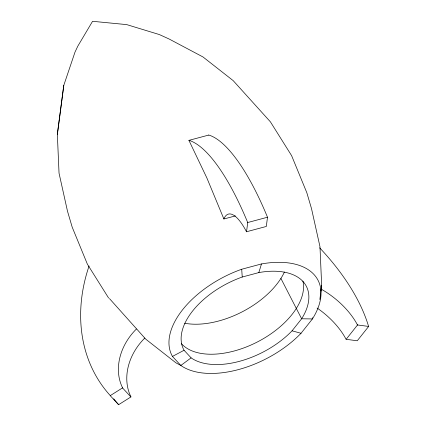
<?xml version="1.0" encoding="UTF-8"?>
<svg xmlns="http://www.w3.org/2000/svg" width="426" height="426" viewBox="0 0 426 426"><rect width="100%" height="100%" fill="white"/><g stroke="black" fill="none" stroke-linecap="round" stroke-linejoin="round"><path stroke-width="0.64" d="M312.53 317.679L312.423 318.941L301.028 333.286A82.154 46.056 -27.2 0 1 180.842 365.476L176.002 362.888L145.841 339.234L109.45 298.562M320.959 291.022L321.667 285.484L319.979 246.702L311.518 208.655L306.821 192.701L291.618 155.671L270.404 121.836L233.176 80.626L203.01 56.972L169.058 38.979L159.361 34.565L126.746 24.617L92.564 21.3L77.798 46.178L74.997 52.116L63.788 85.349L57.35 134.371L59.038 173.158L67.494 211.205L72.196 227.159L87.394 264.189L108.614 298.024M63.788 85.349L57.35 134.371M267.501 217.228L266.314 226.456L246.537 231.749L247.724 222.526L267.501 217.228A161.678 48.197 75 0 0 208.687 135.015M319.857 299.526L321.667 285.484M258.843 272.576L261.484 263.944A82.154 46.056 -27.2 0 1 312.423 318.941L301.635 318.776A69.007 38.686 -27.2 0 0 258.843 272.576L242.234 277.028A69.007 38.686 -27.2 0 0 184.064 350.263L172.461 356.429L180.842 365.476L191.104 357.861A69.007 38.686 -27.2 0 0 292.06 330.821L301.028 333.286M292.06 330.821L301.635 318.776L280.904 278.434M208.697 135.069L188.92 140.367L206.855 177.924L223.89 218.991L235.37 215.913M172.461 356.429A82.154 46.056 -27.2 0 1 241.712 269.243L261.484 263.944M184.064 350.263L191.104 357.861M241.712 269.243L242.234 277.028M130.974 396.904A53.782 44 -42.8 0 1 144.771 338.084M122.592 387.857A53.782 44 -42.8 0 1 136.389 329.037M110.281 395.594A161.678 132.268 -42.8 0 1 89.061 266.026M223.858 218.916A53.782 16.034 75 0 1 246.532 231.813M188.91 140.314A161.678 48.197 75 0 1 247.714 222.564M284.408 272.044A69.007 38.686 -27.2 0 1 184.714 323.238M302.918 281.101A69.007 38.686 -27.2 0 1 257.352 341.977A69.007 38.686 -27.2 0 1 181.348 343.558M118.662 404.641A161.678 132.268 -42.8 0 1 113.721 398.827M317.114 308.046A53.782 27.967 38.5 0 1 346.077 339.293M320.996 289.025A53.782 27.967 38.5 0 1 357.473 324.947M319.66 247.852A161.678 84.071 38.5 0 1 368.581 326.417M357.542 324.958L346.152 339.304L357.254 340.784L368.65 326.438L357.542 324.958M122.512 387.905L110.217 395.653L118.598 404.7L130.894 396.952L122.512 387.905"/></g></svg>
